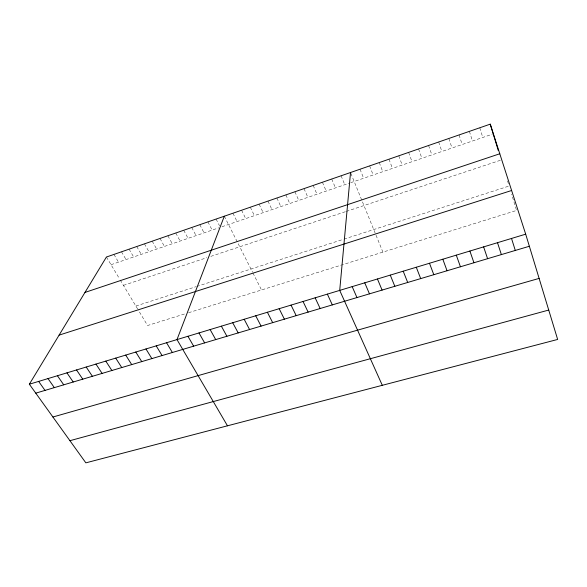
<?xml version="1.0" encoding="UTF-8"?>
<svg xmlns="http://www.w3.org/2000/svg" width="587" height="587" viewBox="0 0 587 587"><rect width="100%" height="100%" fill="white"/><g stroke="black" fill="none" stroke-linecap="round" stroke-linejoin="round"><path stroke-width="0.44" stroke-dasharray="2.94 2.2" d="M111.038 264.708L218.68 227.866M221.945 226.751L349.903 182.953M350.762 182.66L492.42 134.174M123.453 285.363L206.837 257.693M210.806 256.372L345.464 211.687M346.301 211.415L500.329 160.302M135.868 306.025L195.904 286.72M196.762 286.449L343.153 239.386M343.967 239.122L508.269 186.299M184.399 314.023L147.579 325.506L138.055 309.665M188.566 312.724L516.56 210.44L511.622 194.253M106.423 257.025L119.352 278.546M120.262 280.058L137.622 308.938M113.929 254.42L118.523 262.147M121.487 251.808L126.058 259.571M129.096 249.174L133.638 256.974M136.749 246.525L141.262 254.362M144.453 243.854L148.937 251.735M152.209 241.169L156.663 249.093M160.016 238.469L164.441 246.43M167.867 235.754L172.27 243.752M175.777 233.017L180.143 241.059M183.731 230.258L188.075 238.344M191.744 227.485L196.051 235.614M199.8 224.696L204.085 232.863M207.915 221.886L212.164 230.097M216.089 219.061L219.538 225.812M224.315 216.214L252.535 272.163M252.924 272.94L261.516 289.971M232.922 213.228L237.075 221.57M241.587 210.227L245.704 218.613M250.319 207.204L254.398 215.642M259.109 204.166L263.152 212.641M267.966 201.099L271.972 209.625M276.881 198.01L280.85 206.587M285.862 194.906L289.787 203.528M294.901 191.773L298.79 200.446M304.007 188.625L307.859 197.342M313.179 185.448L316.995 194.216M322.417 182.249L326.189 191.069M331.721 179.028L335.456 187.899M341.091 175.784L344.782 184.707M350.857 173.334L382.9 252.117M360.036 169.225L363.639 178.25M369.612 165.908L373.178 174.985M379.261 162.57L382.775 171.697M388.983 159.209L392.454 168.388M398.771 155.819L402.198 165.057M408.633 152.4L412.008 161.696M418.568 148.966L421.899 158.314M428.576 145.495L431.863 154.902M438.665 142.01L441.894 151.468M448.828 138.488L452.005 148.005M459.063 134.944L462.196 144.519M469.38 131.371L472.454 141.005M479.77 127.775L482.8 137.468M507.542 180.884L508.591 184.311"/><path stroke-width="0.88" d="M350.527 172.519L339.712 290.396L382.298 385.314M224.315 216.214L176.995 339.587L227.477 425.81M29.35 384.221L106.423 257.025L490.248 124.15L525.688 234.169L557.65 339.447L85.849 462.849L29.35 384.221L525.688 234.169M84.961 292.436L499.786 153.772M59.104 335.118L511.615 190.496M35.763 393.151L529.357 246.261M52.911 417.012L539.115 278.407M69.926 440.69L548.728 310.053M38.632 381.411L45.016 390.399M47.995 378.586L54.334 387.625M57.431 375.731L63.734 384.823M66.947 372.855L73.206 382.005M76.537 369.957L82.752 379.165M86.208 367.029L92.386 376.296M95.96 364.079L102.094 373.405M105.799 361.108L111.882 370.492M115.712 358.114L121.758 367.557M125.713 355.091L131.708 364.593M135.795 352.039L141.746 361.607M145.965 348.964L151.864 358.598M156.223 345.868L162.071 355.561M166.561 342.735L172.365 352.493M187.943 336.278L193.637 346.169M198.986 332.939L204.628 342.896M210.131 329.571L215.715 339.594M221.372 326.167L226.898 336.27M232.716 322.74L238.19 332.91M244.17 319.277L249.578 329.52M255.727 315.784L261.076 326.101M267.393 312.255L272.676 322.645M279.163 308.696L284.379 319.159M291.049 305.108L296.2 315.645M303.039 301.476L308.124 312.101M315.153 297.822L320.164 308.513M327.37 294.124L332.315 304.895M352.171 286.625L356.962 297.565M364.747 282.824L369.465 293.845M377.441 278.986L382.086 290.088M390.267 275.112L394.831 286.295M403.21 271.194L407.694 282.464M416.286 267.246L420.688 278.598M429.486 263.255L433.808 274.694M442.825 259.219L447.052 270.754M456.29 255.147L460.435 266.769M469.894 251.038L473.944 262.749M483.629 246.885L487.592 258.691M497.505 242.688L501.371 254.589M511.526 238.454L515.291 250.444M490.248 124.15L493.219 133.902M493.462 134.702L498.29 150.536"/></g></svg>
